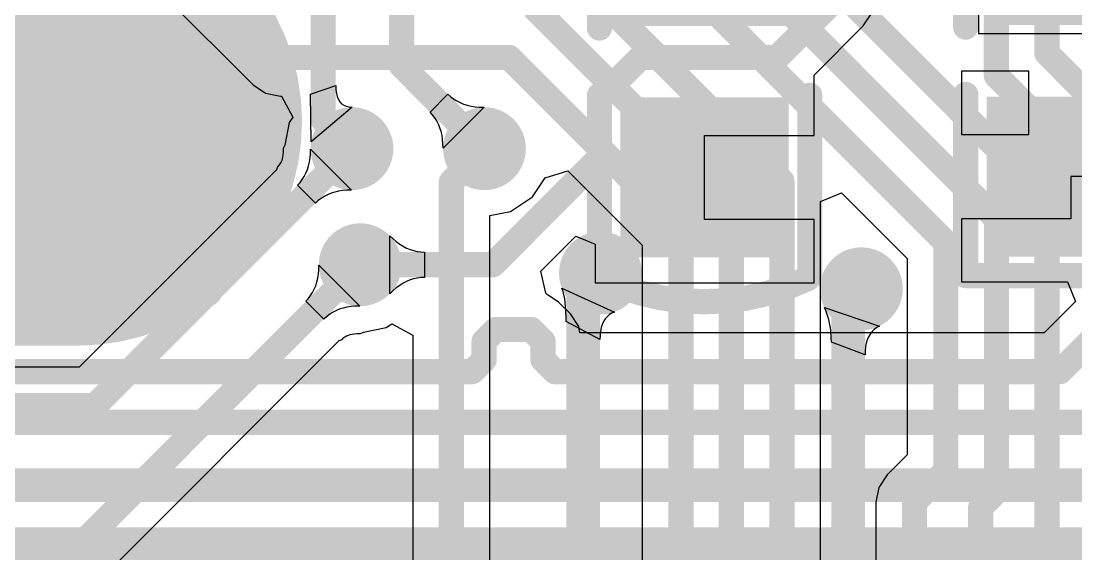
# Model space of a CAD drawing. Header units: millimetres. Extents: x 6.03 to 8.53, y 10.22 to 11.81.
# Drawn here: x 7.1359 to 7.3866, y 10.4687 to 10.5953 of the extents above; entities that cross this region are included whole.
import ezdxf

# ---------------------------------------------------------------- set-up
doc = ezdxf.new("R2010")
doc.units = ezdxf.units.MM
doc.header["$MEASUREMENT"] = 0
for name, color, linetype in [('BottomLayer', 5, 'Continuous'), ('MultiLayer', 9, 'Continuous'), ('TopLayer', 1, 'Continuous'), ('TopOverlay', 2, 'Continuous'), ('TopPaste', 8, 'Continuous'), ('TopSolder', 216, 'Continuous')]:
    doc.layers.add(name, color=color, linetype=linetype)

# ---------------------------------------------------------------- blocks, each defined once
blk = doc.blocks.new('C0603_7')
at = {"layer": 'TopLayer'}
for points in [[(-0.0125, 0.016), (-0.0425, 0.016), (-0.0125, -0.016), (-0.0425, -0.016)], [(0.0425, 0.016), (0.0125, 0.016), (0.0425, -0.016), (0.0125, -0.016)]]:
    blk.add_solid(points, dxfattribs=at)
at = {"layer": 'TopOverlay', "const_width": 0.006}
for points in [[(-0.05154, -0.02444, -0.22601), (-0.05133, 0.02486)], [(0.05154, 0.02444, -0.227259), (0.05134, -0.02486)]]:
    blk.add_lwpolyline(points, format="xyb", dxfattribs=at)
at = {"layer": 'TopOverlay', "const_width": 0.003}
for points in [[(-0.05284, 0.02486, 1), (-0.04983, 0.02486, 1)], [(-0.0525, 0.025, 1), (-0.0495, 0.025, 1)], [(-0.0095, 0.025, 1), (-0.0065, 0.025, 1)], [(0.0065, 0.025, 1), (0.0095, 0.025, 1)], [(0.0495, 0.025, 1), (0.0525, 0.025, 1)], [(0.05004, 0.02444, 1), (0.05304, 0.02444, 1)], [(-0.05304, -0.02444, 1), (-0.05004, -0.02444, 1)], [(-0.0525, -0.025, 1), (-0.0495, -0.025, 1)], [(-0.0095, -0.025, 1), (-0.0065, -0.025, 1)], [(0.0065, -0.025, 1), (0.0095, -0.025, 1)], [(0.0495, -0.025, 1), (0.0525, -0.025, 1)], [(0.04984, -0.02486, 1), (0.05284, -0.02486, 1)]]:
    blk.add_lwpolyline(points, format="xyb", close=True, dxfattribs=at)
at = {"layer": 'TopOverlay', "const_width": 0.006}
for points in [[(-0.008, 0.025), (-0.051, 0.025)], [(0.051, 0.025), (0.008, 0.025)], [(-0.008, -0.025), (-0.051, -0.025)], [(0.051, -0.025), (0.008, -0.025)]]:
    blk.add_lwpolyline(points, dxfattribs=at)
at = {"layer": 'TopPaste'}
for points in [[(-0.0125, 0.016), (-0.0425, 0.016), (-0.0125, -0.016), (-0.0425, -0.016)], [(0.0425, 0.016), (0.0125, 0.016), (0.0425, -0.016), (0.0125, -0.016)]]:
    blk.add_solid(points, dxfattribs=at)
at = {"layer": 'TopSolder'}
for points in [[(-0.0085, 0.02), (-0.0465, 0.02), (-0.0085, -0.02), (-0.0465, -0.02)], [(0.0465, 0.02), (0.0085, 0.02), (0.0465, -0.02), (0.0085, -0.02)]]:
    blk.add_solid(points, dxfattribs=at)
blk = doc.blocks.new('SOT_223_10')
at = {"layer": 'TopLayer', "const_width": 0.09842}
blk.add_lwpolyline([(-0.02943, 0.2215), (0.02963, 0.2215)], dxfattribs=at)
at = {"layer": 'TopLayer', "const_width": 0.04921}
for points in [[(-0.05403, 0.2215, 1), (-0.00482, 0.2215, 1)], [(0.00502, 0.2215, 1), (0.05423, 0.2215, 1)]]:
    blk.add_lwpolyline(points, format="xyb", close=True, dxfattribs=at)
at = {"layer": 'TopOverlay', "const_width": 0.00787}
for points in [[(0.0601, 0.2615), (-0.0599, 0.2615)], [(-0.0599, 0.2615), (-0.0599, 0.1815)]]:
    blk.add_lwpolyline(points, dxfattribs=at)
at = {"layer": 'TopOverlay', "const_width": 0.00394}
blk.add_lwpolyline([(-0.06187, 0.2615, 1), (-0.05793, 0.2615, 1)], format="xyb", close=True, dxfattribs=at)
blk.add_lwpolyline([(-0.06187, 0.2615, 1), (-0.05793, 0.2615, 1)], format="xyb", close=True, dxfattribs=at)
at = {"layer": 'TopPaste', "const_width": 0.09842}
blk.add_lwpolyline([(-0.02943, 0.2215), (0.02963, 0.2215)], dxfattribs=at)
at = {"layer": 'TopPaste', "const_width": 0.04921}
for points in [[(-0.05403, 0.2215, 1), (-0.00482, 0.2215, 1)], [(0.00502, 0.2215, 1), (0.05423, 0.2215, 1)]]:
    blk.add_lwpolyline(points, format="xyb", close=True, dxfattribs=at)
at = {"layer": 'TopSolder', "const_width": 0.10643}
blk.add_lwpolyline([(-0.02943, 0.2215), (0.02963, 0.2215)], dxfattribs=at)
at = {"layer": 'TopSolder', "const_width": 0.05321}
for points in [[(-0.05603, 0.2215, 1), (-0.00282, 0.2215, 1)], [(0.00302, 0.2215, 1), (0.05623, 0.2215, 1)]]:
    blk.add_lwpolyline(points, format="xyb", close=True, dxfattribs=at)
blk = doc.blocks.new('0603_25')
at = {"layer": 'TopLayer'}
for points in [[(-0.0425, -0.016), (-0.0125, -0.016), (-0.0425, 0.016), (-0.0125, 0.016)], [(0.0125, -0.016), (0.0425, -0.016), (0.0125, 0.016), (0.0425, 0.016)]]:
    blk.add_solid(points, dxfattribs=at)
at = {"layer": 'TopOverlay', "const_width": 0.006}
for points in [[(-0.051, -0.025), (-0.051, 0.025)], [(-0.008, 0.025), (-0.051, 0.025)], [(0.051, 0.025), (0.008, 0.025)], [(0.051, -0.025), (0.051, 0.025)], [(-0.008, -0.025), (-0.051, -0.025)], [(0.051, -0.025), (0.008, -0.025)]]:
    blk.add_lwpolyline(points, dxfattribs=at)
at = {"layer": 'TopOverlay', "const_width": 0.003}
for points in [[(-0.0525, 0.025, 1), (-0.0495, 0.025, 1)], [(-0.0525, 0.025, 1), (-0.0495, 0.025, 1)], [(-0.0095, 0.025, 1), (-0.0065, 0.025, 1)], [(0.0065, 0.025, 1), (0.0095, 0.025, 1)], [(0.0495, 0.025, 1), (0.0525, 0.025, 1)], [(0.0495, 0.025, 1), (0.0525, 0.025, 1)], [(-0.0525, -0.025, 1), (-0.0495, -0.025, 1)], [(-0.0525, -0.025, 1), (-0.0495, -0.025, 1)], [(-0.0095, -0.025, 1), (-0.0065, -0.025, 1)], [(0.0065, -0.025, 1), (0.0095, -0.025, 1)], [(0.0495, -0.025, 1), (0.0525, -0.025, 1)], [(0.0495, -0.025, 1), (0.0525, -0.025, 1)]]:
    blk.add_lwpolyline(points, format="xyb", close=True, dxfattribs=at)
at = {"layer": 'TopPaste'}
for points in [[(-0.0425, -0.016), (-0.0125, -0.016), (-0.0425, 0.016), (-0.0125, 0.016)], [(0.0125, -0.016), (0.0425, -0.016), (0.0125, 0.016), (0.0425, 0.016)]]:
    blk.add_solid(points, dxfattribs=at)
at = {"layer": 'TopSolder'}
for points in [[(-0.0465, -0.02), (-0.0085, -0.02), (-0.0465, 0.02), (-0.0085, 0.02)], [(0.0085, -0.02), (0.0465, -0.02), (0.0085, 0.02), (0.0465, 0.02)]]:
    blk.add_solid(points, dxfattribs=at)

msp = doc.modelspace()

# ---------------------------------------------------------------- linework, layer by layer
at = {"layer": 'BottomLayer'}
for p, q in [((7.02362, 10.74757), (7.19107, 10.58013)), ((7.19107, 10.58013), (7.19404, 10.57814)), ((7.19404, 10.57814), (7.19756, 10.57744)), ((7.19756, 10.57744), (7.19784, 10.57744)), ((7.19784, 10.57744), (7.20051, 10.57244)), ((7.19964, 10.57114), (7.19858, 10.56578)), ((7.20051, 10.57244), (7.19964, 10.57114)), ((7.19817, 10.56354), (7.19809, 10.56302)), ((7.19822, 10.56413), (7.19817, 10.56354)), ((7.19823, 10.56499), (7.19822, 10.56413)), ((7.19858, 10.56578), (7.19823, 10.56499)), ((7.20462, 10.56278), (7.2047, 10.5638)), ((7.2047, 10.5638), (7.20473, 10.56486)), ((7.20473, 10.56486), (7.21447, 10.55512)), ((7.19725, 10.5611), (7.19685, 10.56066)), ((7.19743, 10.56133), (7.19725, 10.5611)), ((7.19759, 10.56159), (7.19743, 10.56133)), ((7.19773, 10.56187), (7.19759, 10.56159)), ((7.19787, 10.56219), (7.19773, 10.56187)), ((7.19798, 10.56257), (7.19787, 10.56219)), ((7.19809, 10.56302), (7.19798, 10.56257)), ((7.20426, 10.56087), (7.20447, 10.5618)), ((7.20447, 10.5618), (7.20462, 10.56278)), ((7.1966, 10.55997), (7.14974, 10.51311)), ((7.19685, 10.56066), (7.1966, 10.55997)), ((7.20324, 10.55837), (7.20364, 10.55916)), ((7.20364, 10.55916), (7.20398, 10.55999)), ((7.20398, 10.55999), (7.20426, 10.56087)), ((7.26049, 10.55804), (7.26588, 10.55972)), ((7.26588, 10.55972), (7.28357, 10.54203)), ((7.20164, 10.55628), (7.20224, 10.55693)), ((7.20588, 10.55204), (7.20164, 10.55628)), ((7.20224, 10.55693), (7.20277, 10.55763)), ((7.20277, 10.55763), (7.20324, 10.55837)), ((7.25748, 10.55354), (7.26049, 10.55804)), ((7.20797, 10.55363), (7.20723, 10.55316)), ((7.20876, 10.55404), (7.20797, 10.55363)), ((7.2096, 10.55438), (7.20876, 10.55404)), ((7.21048, 10.55465), (7.2096, 10.55438)), ((7.21141, 10.55486), (7.21048, 10.55465)), ((7.21238, 10.55501), (7.21141, 10.55486)), ((7.2134, 10.5551), (7.21238, 10.55501)), ((7.21447, 10.55512), (7.2134, 10.5551)), ((7.25224, 10.55004), (7.25748, 10.55354)), ((7.32593, 10.55241), (7.33093, 10.55448)), ((7.33093, 10.55448), (7.34653, 10.53887)), ((7.20653, 10.55263), (7.20588, 10.55204)), ((7.20723, 10.55316), (7.20653, 10.55263)), ((7.32593, 10.43486), (7.32593, 10.55241)), ((7.24737, 10.54907), (7.25224, 10.55004)), ((7.24737, 10.46425), (7.24737, 10.54907)), ((7.28357, 10.54203), (7.28357, 10.46059)), ((7.34653, 10.53887), (7.34653, 10.49229)), ((7.20659, 10.53522), (7.20667, 10.53624)), ((7.20667, 10.53624), (7.20669, 10.5373)), ((7.20669, 10.5373), (7.21644, 10.52756)), ((7.20623, 10.53332), (7.20644, 10.53424)), ((7.20644, 10.53424), (7.20659, 10.53522)), ((7.20521, 10.53081), (7.20561, 10.5316)), ((7.20561, 10.5316), (7.20595, 10.53243)), ((7.20595, 10.53243), (7.20623, 10.53332)), ((7.26466, 10.53128), (7.26446, 10.53183)), ((7.26446, 10.53183), (7.27694, 10.52617)), ((7.26484, 10.53067), (7.26466, 10.53128)), ((7.20361, 10.52872), (7.20421, 10.52937)), ((7.20785, 10.52448), (7.20361, 10.52872)), ((7.20421, 10.52937), (7.20474, 10.53007)), ((7.20474, 10.53007), (7.20521, 10.53081)), ((7.26513, 10.5293), (7.26484, 10.53067)), ((7.26525, 10.52853), (7.26513, 10.5293)), ((7.2655, 10.52498), (7.26525, 10.52853)), ((7.20994, 10.52607), (7.2092, 10.5256)), ((7.21073, 10.52648), (7.20994, 10.52607)), ((7.21157, 10.52682), (7.21073, 10.52648)), ((7.21245, 10.52709), (7.21157, 10.52682)), ((7.21338, 10.52731), (7.21245, 10.52709)), ((7.21435, 10.52745), (7.21338, 10.52731)), ((7.21537, 10.52754), (7.21435, 10.52745)), ((7.21644, 10.52756), (7.21537, 10.52754)), ((7.27629, 10.52588), (7.27571, 10.52551)), ((7.27694, 10.52617), (7.27629, 10.52588)), ((7.32717, 10.52656), (7.32686, 10.52722)), ((7.32686, 10.52722), (7.33993, 10.52284)), ((7.32745, 10.52586), (7.32717, 10.52656)), ((7.3277, 10.52513), (7.32745, 10.52586)), ((7.2085, 10.52507), (7.20785, 10.52448)), ((7.2092, 10.5256), (7.2085, 10.52507)), ((7.22272, 10.52248), (7.22401, 10.52334)), ((7.22401, 10.52334), (7.22901, 10.52067)), ((7.26551, 10.52396), (7.2655, 10.52498)), ((7.27351, 10.51969), (7.26551, 10.52396)), ((7.27437, 10.52393), (7.27406, 10.52324)), ((7.27474, 10.52454), (7.27437, 10.52393)), ((7.27519, 10.52507), (7.27474, 10.52454)), ((7.27571, 10.52551), (7.27519, 10.52507)), ((7.32791, 10.52437), (7.3277, 10.52513)), ((7.32824, 10.52272), (7.32791, 10.52437)), ((7.21377, 10.5207), (7.21415, 10.52082)), ((7.21415, 10.52082), (7.21459, 10.52092)), ((7.21459, 10.52092), (7.21511, 10.521)), ((7.21511, 10.521), (7.2157, 10.52105)), ((7.2157, 10.52105), (7.21657, 10.52107)), ((7.21657, 10.52107), (7.21735, 10.52141)), ((7.21735, 10.52141), (7.22272, 10.52248)), ((7.27364, 10.52163), (7.27354, 10.5207)), ((7.27382, 10.52247), (7.27364, 10.52163)), ((7.27406, 10.52324), (7.27382, 10.52247)), ((7.32835, 10.52185), (7.32824, 10.52272)), ((7.32848, 10.51999), (7.32835, 10.52185)), ((7.33773, 10.52094), (7.33736, 10.52029)), ((7.33818, 10.52152), (7.33773, 10.52094)), ((7.33869, 10.52203), (7.33818, 10.52152)), ((7.33927, 10.52247), (7.33869, 10.52203)), ((7.33993, 10.52284), (7.33927, 10.52247)), ((7.13695, 10.44484), (7.21155, 10.51943)), ((7.21155, 10.51943), (7.21224, 10.51969)), ((7.21224, 10.51969), (7.21267, 10.52009)), ((7.21267, 10.52009), (7.21291, 10.52026)), ((7.21291, 10.52026), (7.21316, 10.52042)), ((7.21316, 10.52042), (7.21344, 10.52057)), ((7.21344, 10.52057), (7.21377, 10.5207)), ((7.22901, 10.52067), (7.22901, 10.46045)), ((7.27354, 10.5207), (7.27351, 10.51969)), ((7.3285, 10.519), (7.32848, 10.51999)), ((7.3365, 10.51598), (7.3285, 10.519)), ((7.33681, 10.51878), (7.33664, 10.51792)), ((7.33705, 10.51957), (7.33681, 10.51878)), ((7.33736, 10.52029), (7.33705, 10.51957)), ((7.33653, 10.51699), (7.3365, 10.51598)), ((7.33664, 10.51792), (7.33653, 10.51699)), ((7.14974, 10.51311), (7.03346, 10.51311)), ((7.34653, 10.49229), (7.34176, 10.48752)), ((7.34176, 10.48752), (7.33977, 10.48454)), ((7.33977, 10.48454), (7.33907, 10.48103)), ((7.33907, 10.48103), (7.33907, 10.43486))]:
    msp.add_line(p, q, dxfattribs=at)
for points, const_width in [([(6.95189, 10.83228), (7.19756, 10.58661)], 0.006), ([(7.36773, 10.58227), (7.36773, 10.72403)], 0.006), ([(7.37973, 10.58759), (7.37973, 10.71635)], 0.006), ([(7.28304, 10.64998), (7.37974, 10.55329)], 0.006), ([(7.27807, 10.63798), (7.36774, 10.54832)], 0.006), ([(7.2724, 10.62598), (7.35571, 10.54268)], 0.006), ([(7.26181, 10.61221), (7.31675, 10.55727)], 0.006), ([(7.25769, 10.59861), (7.30475, 10.55155)], 0.006), ([(7.19756, 10.58661), (7.25197, 10.58661)], 0.006), ([(7.25197, 10.58661), (7.29275, 10.54583)], 0.006), ([(7.37973, 10.58759), (7.42699, 10.54034)], 0.006), ([(7.36773, 10.58227), (7.39549, 10.55451)], 0.006), ([(7.15354, 10.50394), (7.21457, 10.56496)], 0.006), ([(7.23819, 10.55709), (7.24606, 10.56496)], 0.006), ([(7.23819, 10.46045), (7.23819, 10.55709)], 0.006), ([(7.31675, 10.39533), (7.31675, 10.55727)], 0.006), ([(7.37974, 10.39533), (7.37974, 10.55329)], 0.006), ([(7.30475, 10.45182), (7.30475, 10.55155)], 0.006), ([(7.36774, 10.48356), (7.36774, 10.54832)], 0.006), ([(7.29275, 10.45679), (7.29275, 10.54583)], 0.006), ([(7.35571, 10.48849), (7.35571, 10.54268)], 0.006), ([(7.12778, 10.44864), (7.21654, 10.5374)], 0.006), ([(7.26951, 10.53132), (7.27362, 10.53543)], 0.008), ([(7.26951, 10.39533), (7.26951, 10.53132)], 0.008), ([(7.3325, 10.52856), (7.33563, 10.53169)], 0.008), ([(7.3325, 10.39533), (7.3325, 10.52856)], 0.008), ([(7.03346, 10.50394), (7.15354, 10.50394)], 0.006), ([(7.34825, 10.48103), (7.35571, 10.48849)], 0.006), ([(7.364, 10.47981), (7.36774, 10.48356)], 0.006), ([(7.34825, 10.39533), (7.34825, 10.48103)], 0.006), ([(7.364, 10.39533), (7.364, 10.47981)], 0.006)]:
    msp.add_lwpolyline(points, dxfattribs=dict(at, const_width=const_width))
for points, const_width in [([(7.19606, 10.58661, 1), (7.19906, 10.58661, 1)], 0.003), ([(7.19606, 10.58661, 1), (7.19906, 10.58661, 1)], 0.003), ([(7.25047, 10.58661, 1), (7.25347, 10.58661, 1)], 0.003), ([(7.25047, 10.58661, 1), (7.25347, 10.58661, 1)], 0.003), ([(7.37823, 10.58759, 1), (7.38123, 10.58759, 1)], 0.003), ([(7.37823, 10.58759, 1), (7.38123, 10.58759, 1)], 0.003), ([(7.36623, 10.58227, 1), (7.36923, 10.58227, 1)], 0.003), ([(7.36623, 10.58227, 1), (7.36923, 10.58227, 1)], 0.003), ([(7.20965, 10.56496, 1), (7.21949, 10.56496, 1)], 0.00984), ([(7.24114, 10.56496, 1), (7.25098, 10.56496, 1)], 0.00984), ([(7.21307, 10.56496, 1), (7.21607, 10.56496, 1)], 0.003), ([(7.24456, 10.56496, 1), (7.24756, 10.56496, 1)], 0.003), ([(7.23669, 10.55709, 1), (7.23969, 10.55709, 1)], 0.003), ([(7.23669, 10.55709, 1), (7.23969, 10.55709, 1)], 0.003), ([(7.31525, 10.55727, 1), (7.31825, 10.55727, 1)], 0.003), ([(7.31525, 10.55727, 1), (7.31825, 10.55727, 1)], 0.003), ([(7.37824, 10.55329, 1), (7.38124, 10.55329, 1)], 0.003), ([(7.37824, 10.55329, 1), (7.38124, 10.55329, 1)], 0.003), ([(7.30325, 10.55155, 1), (7.30625, 10.55155, 1)], 0.003), ([(7.30325, 10.55155, 1), (7.30625, 10.55155, 1)], 0.003), ([(7.36624, 10.54832, 1), (7.36924, 10.54832, 1)], 0.003), ([(7.36624, 10.54832, 1), (7.36924, 10.54832, 1)], 0.003), ([(7.29125, 10.54583, 1), (7.29425, 10.54583, 1)], 0.003), ([(7.29125, 10.54583, 1), (7.29425, 10.54583, 1)], 0.003), ([(7.21161, 10.5374, 1), (7.22146, 10.5374, 1)], 0.00984), ([(7.2687, 10.53543, 1), (7.27854, 10.53543, 1)], 0.00984), ([(7.35421, 10.54268, 1), (7.35721, 10.54268, 1)], 0.003), ([(7.35421, 10.54268, 1), (7.35721, 10.54268, 1)], 0.003), ([(7.33071, 10.53169, 1), (7.34055, 10.53169, 1)], 0.00984), ([(7.21504, 10.5374, 1), (7.21804, 10.5374, 1)], 0.003), ([(7.27162, 10.53543, 1), (7.27562, 10.53543, 1)], 0.004), ([(7.26751, 10.53132, 1), (7.27151, 10.53132, 1)], 0.004), ([(7.26751, 10.53132, 1), (7.27151, 10.53132, 1)], 0.004), ([(7.33363, 10.53169, 1), (7.33763, 10.53169, 1)], 0.004), ([(7.3305, 10.52856, 1), (7.3345, 10.52856, 1)], 0.004), ([(7.3305, 10.52856, 1), (7.3345, 10.52856, 1)], 0.004), ([(7.15204, 10.50394, 1), (7.15504, 10.50394, 1)], 0.003), ([(7.15204, 10.50394, 1), (7.15504, 10.50394, 1)], 0.003), ([(7.35421, 10.48849, 1), (7.35721, 10.48849, 1)], 0.003), ([(7.35421, 10.48849, 1), (7.35721, 10.48849, 1)], 0.003), ([(7.36624, 10.48356, 1), (7.36924, 10.48356, 1)], 0.003), ([(7.36624, 10.48356, 1), (7.36924, 10.48356, 1)], 0.003), ([(7.34675, 10.48103, 1), (7.34975, 10.48103, 1)], 0.003), ([(7.34675, 10.48103, 1), (7.34975, 10.48103, 1)], 0.003), ([(7.3625, 10.47981, 1), (7.3655, 10.47981, 1)], 0.003), ([(7.3625, 10.47981, 1), (7.3655, 10.47981, 1)], 0.003)]:
    msp.add_lwpolyline(points, format="xyb", close=True, dxfattribs=dict(at, const_width=const_width))
at = {"layer": 'MultiLayer', "const_width": 0.00984}
for points in [[(7.20965, 10.56496, 1), (7.21949, 10.56496, 1)], [(7.24114, 10.56496, 1), (7.25098, 10.56496, 1)], [(7.21161, 10.5374, 1), (7.22146, 10.5374, 1)], [(7.2687, 10.53543, 1), (7.27854, 10.53543, 1)], [(7.33071, 10.53169, 1), (7.34055, 10.53169, 1)]]:
    msp.add_lwpolyline(points, format="xyb", close=True, dxfattribs=at)
at = {"layer": 'TopLayer'}
for p, q in [((7.36343, 10.59877), (7.36343, 10.59233)), ((7.33607, 10.59411), (7.33806, 10.59709)), ((7.32439, 10.58242), (7.33607, 10.59411)), ((7.36343, 10.59233), (7.40743, 10.59233)), ((7.32439, 10.56813), (7.32439, 10.58242)), ((7.37543, 10.58333), (7.35943, 10.58333)), ((7.35943, 10.58333), (7.35943, 10.56833)), ((7.37543, 10.56833), (7.37543, 10.58333)), ((7.20472, 10.57794), (7.21072, 10.57993)), ((7.21072, 10.57993), (7.21076, 10.57896)), ((7.21076, 10.57896), (7.21087, 10.57809)), ((7.20485, 10.56655), (7.20472, 10.57794)), ((7.21087, 10.57809), (7.21107, 10.57732)), ((7.21107, 10.57732), (7.21134, 10.57666)), ((7.21134, 10.57666), (7.2117, 10.5761)), ((7.2117, 10.5761), (7.21212, 10.57563)), ((7.23314, 10.57364), (7.23738, 10.57789)), ((7.23738, 10.57789), (7.23803, 10.57729)), ((7.23803, 10.57729), (7.23873, 10.57676)), ((7.23873, 10.57676), (7.23947, 10.57629)), ((7.23947, 10.57629), (7.24026, 10.57589)), ((7.21462, 10.5748), (7.20485, 10.56655)), ((7.21212, 10.57563), (7.21263, 10.57527)), ((7.21263, 10.57527), (7.21322, 10.57502)), ((7.21322, 10.57502), (7.21388, 10.57486)), ((7.21388, 10.57486), (7.21462, 10.5748)), ((7.23373, 10.57299), (7.23314, 10.57364)), ((7.24596, 10.5748), (7.23622, 10.56506)), ((7.24026, 10.57589), (7.2411, 10.57555)), ((7.2411, 10.57555), (7.24198, 10.57527)), ((7.24198, 10.57527), (7.2429, 10.57506)), ((7.2429, 10.57506), (7.24388, 10.57491)), ((7.24388, 10.57491), (7.2449, 10.57482)), ((7.2449, 10.57482), (7.24596, 10.5748)), ((7.23427, 10.5723), (7.23373, 10.57299)), ((7.23473, 10.57155), (7.23427, 10.5723)), ((7.23514, 10.57076), (7.23473, 10.57155)), ((7.23548, 10.56993), (7.23514, 10.57076)), ((7.23575, 10.56905), (7.23548, 10.56993)), ((7.23597, 10.56812), (7.23575, 10.56905)), ((7.23612, 10.56715), (7.23597, 10.56812)), ((7.2362, 10.56613), (7.23612, 10.56715)), ((7.23622, 10.56506), (7.2362, 10.56613)), ((7.29839, 10.54813), (7.29839, 10.56813)), ((7.29839, 10.56813), (7.32439, 10.56813)), ((7.35943, 10.56833), (7.37543, 10.56833)), ((7.39543, 10.55833), (7.38543, 10.55833)), ((7.38543, 10.55833), (7.38543, 10.54833)), ((7.32439, 10.54813), (7.29839, 10.54813)), ((7.32439, 10.53313), (7.32439, 10.54813)), ((7.38543, 10.54833), (7.35943, 10.54833)), ((7.35943, 10.54833), (7.35943, 10.53333)), ((7.22356, 10.53051), (7.22356, 10.54429)), ((7.22356, 10.54429), (7.22433, 10.54355)), ((7.22433, 10.54355), (7.22511, 10.54289)), ((7.25946, 10.53585), (7.26777, 10.54416)), ((7.26777, 10.54416), (7.27239, 10.54225)), ((7.22511, 10.54289), (7.22591, 10.54231)), ((7.22591, 10.54231), (7.22671, 10.5418)), ((7.22671, 10.5418), (7.22753, 10.54137)), ((7.22753, 10.54137), (7.22837, 10.54102)), ((7.22837, 10.54102), (7.22921, 10.54075)), ((7.27239, 10.54225), (7.27239, 10.53313)), ((7.22921, 10.54075), (7.23007, 10.54056)), ((7.23007, 10.54056), (7.23093, 10.54044)), ((7.23093, 10.54044), (7.23182, 10.5404)), ((7.23182, 10.5404), (7.23182, 10.5344)), ((7.22753, 10.53343), (7.22671, 10.533)), ((7.22837, 10.53378), (7.22753, 10.53343)), ((7.22921, 10.53405), (7.22837, 10.53378)), ((7.23007, 10.53425), (7.22921, 10.53405)), ((7.23093, 10.53436), (7.23007, 10.53425)), ((7.23182, 10.5344), (7.23093, 10.53436)), ((7.26065, 10.53068), (7.25946, 10.53585)), ((7.22433, 10.53125), (7.22356, 10.53051)), ((7.22511, 10.53191), (7.22433, 10.53125)), ((7.22591, 10.5325), (7.22511, 10.53191)), ((7.22671, 10.533), (7.22591, 10.5325)), ((7.27239, 10.53313), (7.32439, 10.53313)), ((7.35943, 10.53333), (7.38465, 10.53333)), ((7.38465, 10.53333), (7.38656, 10.52871)), ((7.26099, 10.53031), (7.26065, 10.53068)), ((7.26367, 10.52852), (7.26099, 10.53031)), ((7.26647, 10.52572), (7.26367, 10.52852)), ((7.38656, 10.52871), (7.37907, 10.52121)), ((7.26846, 10.52274), (7.26647, 10.52572)), ((7.26876, 10.52121), (7.26846, 10.52274)), ((7.37907, 10.52121), (7.26876, 10.52121))]:
    msp.add_line(p, q, dxfattribs=at)
for points, const_width in [([(7.22638, 10.58465), (7.22638, 10.66929)], 0.006), ([(7.3156, 10.58661), (7.32958, 10.6006)], 0.006), ([(7.20772, 10.57181), (7.20772, 10.59993)], 0.006), ([(7.27339, 10.57686), (7.28314, 10.58661)], 0.006), ([(7.28314, 10.58661), (7.3156, 10.58661)], 0.006), ([(7.22638, 10.58465), (7.24606, 10.56496)], 0.006), ([(7.27339, 10.56276), (7.27339, 10.57686)], 0.006), ([(7.20772, 10.57181), (7.21457, 10.56496)], 0.006), ([(7.24803, 10.5374), (7.27339, 10.56276)], 0.006), ([(7.38287, 10.51203), (7.41043, 10.5396)], 0.006), ([(7.21654, 10.5374), (7.24803, 10.5374)], 0.006), ([(7.24598, 10.51923), (7.24878, 10.52203)], 0.006), ([(7.24878, 10.52203), (7.25718, 10.52203)], 0.006), ([(7.25718, 10.52203), (7.25998, 10.51923)], 0.006), ([(7.24598, 10.51483), (7.24598, 10.51923)], 0.006), ([(7.25998, 10.51483), (7.25998, 10.51923)], 0.006), ([(7.24318, 10.51203), (7.24598, 10.51483)], 0.006), ([(7.25998, 10.51483), (7.26278, 10.51203)], 0.006), ([(7.06277, 10.51203), (7.21098, 10.51203)], 0.006), ([(7.21098, 10.51203), (7.21798, 10.51203)], 0.006), ([(7.21798, 10.51203), (7.23198, 10.51203)], 0.006), ([(7.23198, 10.51203), (7.24318, 10.51203)], 0.006), ([(7.26278, 10.51203), (7.27797, 10.51203)], 0.006), ([(7.27797, 10.51203), (7.38287, 10.51203)], 0.006), ([(7.055, 10.5), (7.39063, 10.5)], 0.006), ([(7.04409, 10.48503), (7.64566, 10.48503)], 0.008), ([(7.07527, 10.46503), (7.65881, 10.46503)], 0.02)]:
    msp.add_lwpolyline(points, dxfattribs=dict(at, const_width=const_width))
for points, const_width in [([(7.28164, 10.58661, 1), (7.28464, 10.58661, 1)], 0.003), ([(7.28164, 10.58661, 1), (7.28464, 10.58661, 1)], 0.003), ([(7.3141, 10.58661, 1), (7.3171, 10.58661, 1)], 0.003), ([(7.3141, 10.58661, 1), (7.3171, 10.58661, 1)], 0.003), ([(7.22488, 10.58465, 1), (7.22788, 10.58465, 1)], 0.003), ([(7.22488, 10.58465, 1), (7.22788, 10.58465, 1)], 0.003), ([(7.27189, 10.57686, 1), (7.27489, 10.57686, 1)], 0.003), ([(7.27189, 10.57686, 1), (7.27489, 10.57686, 1)], 0.003), ([(7.20622, 10.57181, 1), (7.20922, 10.57181, 1)], 0.003), ([(7.20622, 10.57181, 1), (7.20922, 10.57181, 1)], 0.003), ([(7.20965, 10.56496, 1), (7.21949, 10.56496, 1)], 0.00984), ([(7.24114, 10.56496, 1), (7.25098, 10.56496, 1)], 0.00984), ([(7.21307, 10.56496, 1), (7.21607, 10.56496, 1)], 0.003), ([(7.24456, 10.56496, 1), (7.24756, 10.56496, 1)], 0.003), ([(7.27189, 10.56276, 1), (7.27489, 10.56276, 1)], 0.003), ([(7.27189, 10.56276, 1), (7.27489, 10.56276, 1)], 0.003), ([(7.21161, 10.5374, 1), (7.22146, 10.5374, 1)], 0.00984), ([(7.2687, 10.53543, 1), (7.27854, 10.53543, 1)], 0.00984), ([(7.33071, 10.53169, 1), (7.34055, 10.53169, 1)], 0.00984), ([(7.21504, 10.5374, 1), (7.21804, 10.5374, 1)], 0.003), ([(7.24653, 10.5374, 1), (7.24953, 10.5374, 1)], 0.003), ([(7.24653, 10.5374, 1), (7.24953, 10.5374, 1)], 0.003), ([(7.24728, 10.52203, 1), (7.25028, 10.52203, 1)], 0.003), ([(7.24728, 10.52203, 1), (7.25028, 10.52203, 1)], 0.003), ([(7.25568, 10.52203, 1), (7.25868, 10.52203, 1)], 0.003), ([(7.25568, 10.52203, 1), (7.25868, 10.52203, 1)], 0.003), ([(7.24448, 10.51923, 1), (7.24748, 10.51923, 1)], 0.003), ([(7.24448, 10.51923, 1), (7.24748, 10.51923, 1)], 0.003), ([(7.25848, 10.51923, 1), (7.26148, 10.51923, 1)], 0.003), ([(7.25848, 10.51923, 1), (7.26148, 10.51923, 1)], 0.003), ([(7.24448, 10.51483, 1), (7.24748, 10.51483, 1)], 0.003), ([(7.24448, 10.51483, 1), (7.24748, 10.51483, 1)], 0.003), ([(7.25848, 10.51483, 1), (7.26148, 10.51483, 1)], 0.003), ([(7.25848, 10.51483, 1), (7.26148, 10.51483, 1)], 0.003), ([(7.20948, 10.51203, 1), (7.21248, 10.51203, 1)], 0.003), ([(7.20948, 10.51203, 1), (7.21248, 10.51203, 1)], 0.003), ([(7.21648, 10.51203, 1), (7.21948, 10.51203, 1)], 0.003), ([(7.21648, 10.51203, 1), (7.21948, 10.51203, 1)], 0.003), ([(7.23048, 10.51203, 1), (7.23348, 10.51203, 1)], 0.003), ([(7.23048, 10.51203, 1), (7.23348, 10.51203, 1)], 0.003), ([(7.24168, 10.51203, 1), (7.24468, 10.51203, 1)], 0.003), ([(7.24168, 10.51203, 1), (7.24468, 10.51203, 1)], 0.003), ([(7.26128, 10.51203, 1), (7.26428, 10.51203, 1)], 0.003), ([(7.26128, 10.51203, 1), (7.26428, 10.51203, 1)], 0.003), ([(7.27647, 10.51203, 1), (7.27947, 10.51203, 1)], 0.003), ([(7.27647, 10.51203, 1), (7.27947, 10.51203, 1)], 0.003), ([(7.38137, 10.51203, 1), (7.38437, 10.51203, 1)], 0.003), ([(7.38137, 10.51203, 1), (7.38437, 10.51203, 1)], 0.003)]:
    msp.add_lwpolyline(points, format="xyb", close=True, dxfattribs=dict(at, const_width=const_width))

# ---------------------------------------------------------------- block references
for name, p, rotation in [('SOT_223_10', (7.12008, 10.79291), 180), ('C0603_7', (7.29839, 10.58563), 90), ('0603_25', (7.38543, 10.58583), 90)]:
    msp.add_blockref(name, p, dxfattribs=dict(rotation=rotation))

doc.saveas('drawing.dxf')
